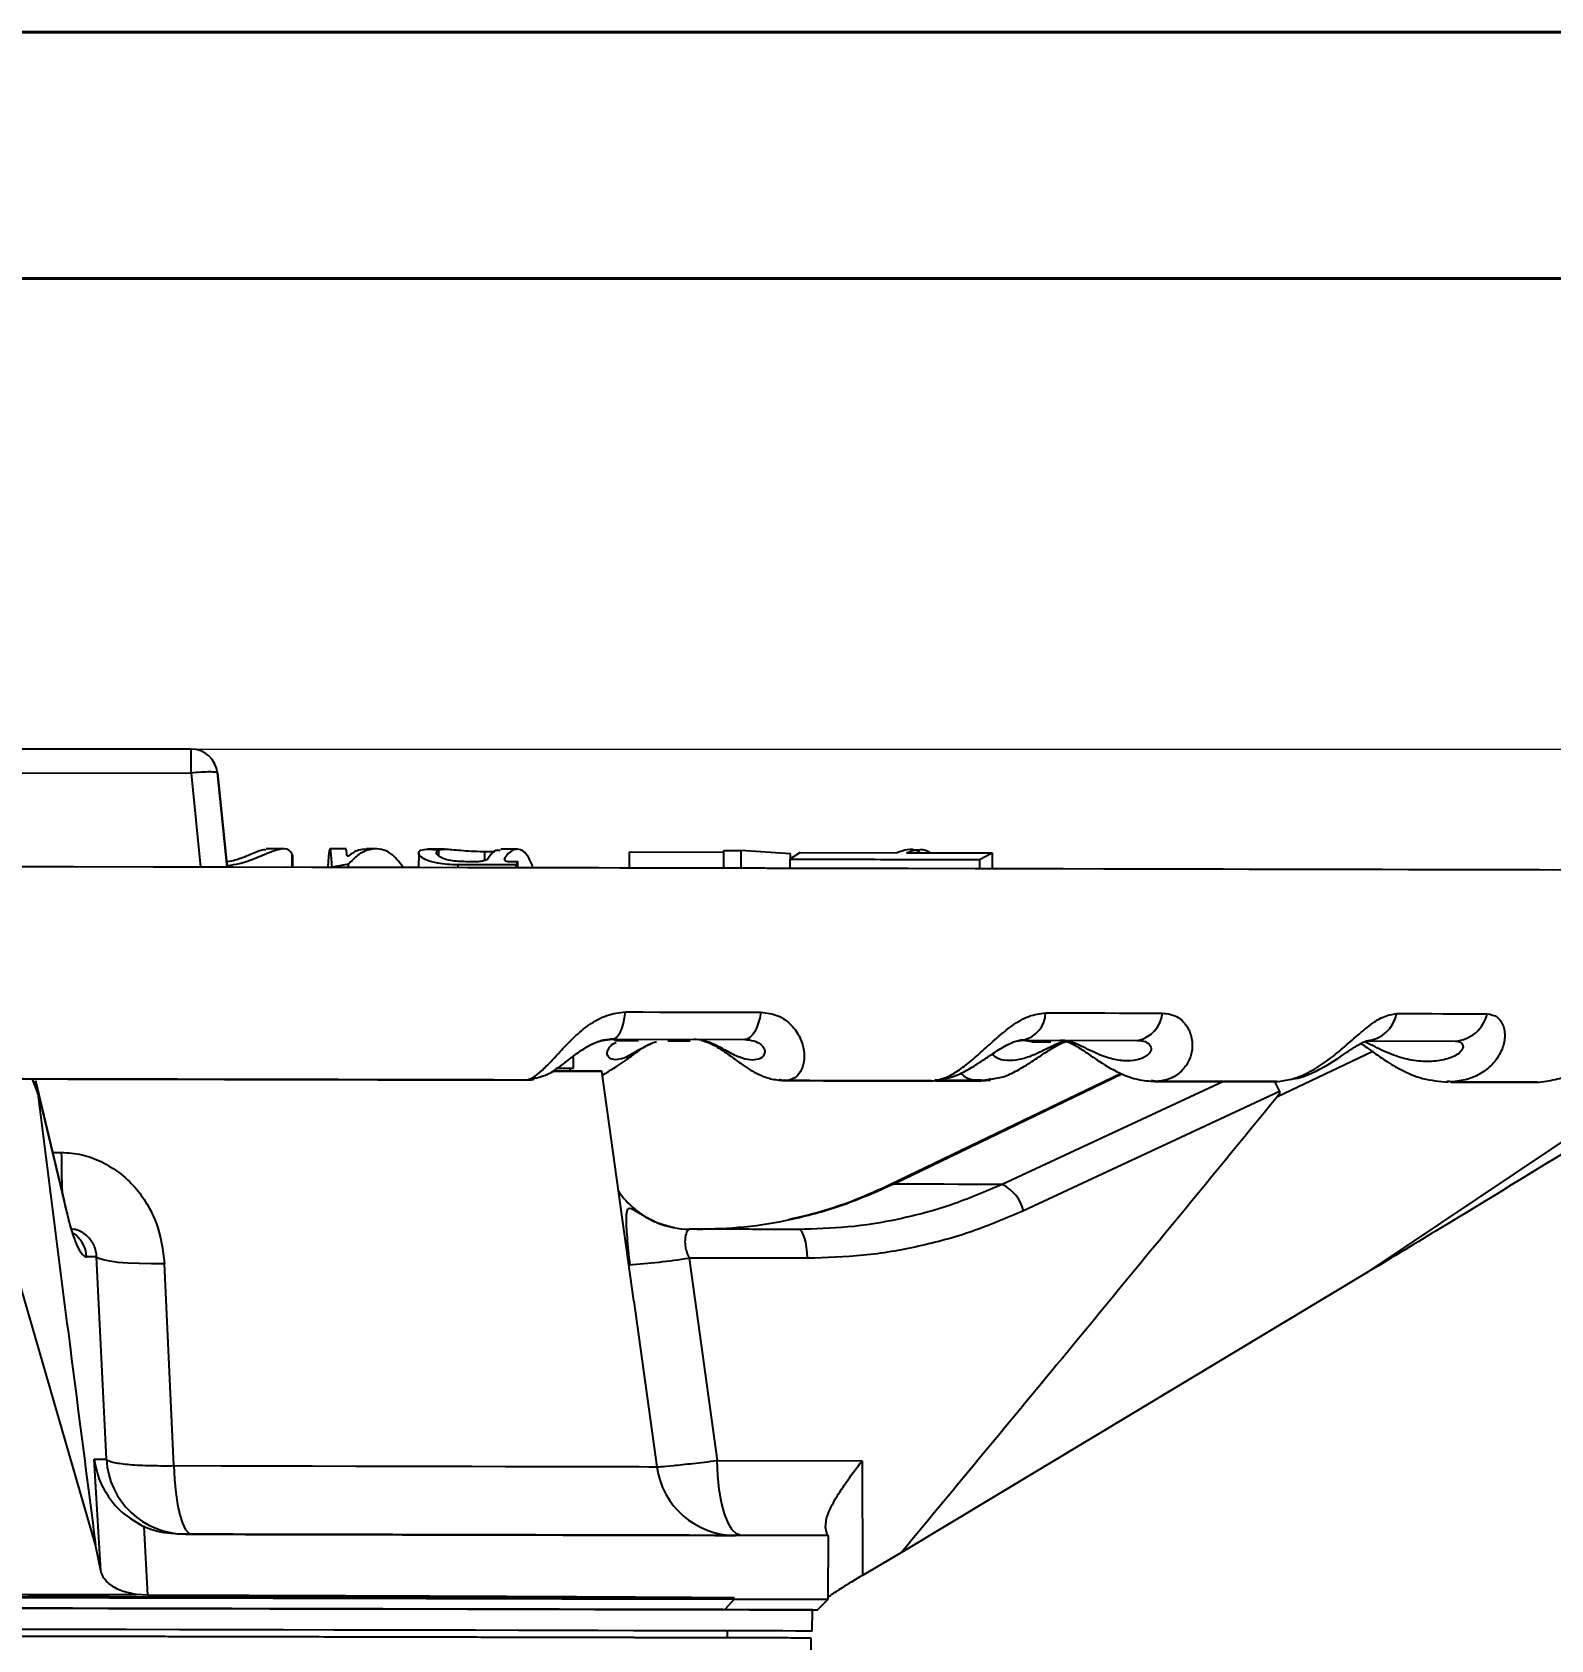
# Model space of a CAD drawing. Header units: millimetres. Extents: x 2223 to 4172, y 741 to 2119.
# Drawn here: x 2876.3 to 3019.4, y 1967.5 to 2119 of the extents above; entities that cross this region are included whole.
import ezdxf

# ---------------------------------------------------------------- set-up
doc = ezdxf.new("R2010")
doc.units = ezdxf.units.MM
for name, color, linetype, lineweight in [('AM_5', 3, 'Continuous', 25), ('AM_BOR', 7, 'Continuous', 50), ('粗实线', 7, 'Continuous', 40)]:
    doc.layers.add(name, color=color, linetype=linetype, lineweight=lineweight)
doc.styles.add('SLDTEXTSTYLE1', font='txt.shx', dxfattribs={"width": 0.7, "bigfont": 'gbcbig.shx'})
doc.dimstyles.new('SLDDIMSTYLE12$0', dxfattribs={"dimtxt": 12, "dimasz": 10, "dimexe": 0, "dimexo": 0.0625, "dimgap": 0.875, "dimtad": 1, "dimdec": 1, "dimlfac": 1.8, "dimrnd": 1e-09, "dimzin": 12, "dimdsep": 46, "dimtxsty": 'SLDTEXTSTYLE1', "dimcen": 0.09, "dimdle": 8.16, "dimclrd": 3, "dimclre": 3, "dimadec": 0, "dimazin": 3, "dimtfac": 1, "dimtdec": 1, "dimtofl": 0, "dimtmove": 0, "dimatfit": 3, "dimfxl": 0, "dimfrac": 2, "dimtolj": 1, "dimlwd": 5, "dimlwe": 5, "dimarcsym": 0})

# ---------------------------------------------------------------- blocks, each defined once
blk = doc.blocks.new('*D44')
at = {"layer": 'AM_5', "color": 3, "lineweight": 5, "transparency": 16777216}
blk.add_line((2891.34, 2051.44), (3075.23, 2051.44), dxfattribs=at)
at = {"layer": 'AM_5', "color": 3, "linetype": 'Continuous', "lineweight": 5, "transparency": 16777216}
for p, q in [((3075.23, 2041.44), (3075.23, 1762.7)), ((2938.41, 1752.7), (3075.23, 1752.7))]:
    blk.add_line(p, q, dxfattribs=at)
at = {"layer": 'AM_5', "color": 3, "transparency": 16777216}
for points in [[(3073.57, 2041.44), (3076.9, 2041.44), (3075.23, 2051.44)], [(3073.57, 1762.7), (3076.9, 1762.7), (3075.23, 1752.7)]]:
    blk.add_solid(points, dxfattribs=at)
at = {"layer": 'Defpoints', "color": 0, "transparency": 16777216}
for p in [(2891.28, 2051.44), (2938.35, 1752.7), (3075.23, 1752.7)]:
    blk.add_point(p, dxfattribs=at)
at = {"layer": 'AM_5', "color": 0, "transparency": 16777216, "insert": (3068.36, 1902.07), "char_height": 12, "attachment_point": 5, "rotation": 90, "style": 'SLDTEXTSTYLE1'}
blk.add_mtext('\\A1;350', dxfattribs=at)
blk = doc.blocks.new('rA3')
at = {"layer": '粗实线'}
for p, q in [((753.384, 421.26), (333.384, 421.26)), ((748.384, 416.26), (358.384, 416.26))]:
    blk.add_line(p, q, dxfattribs=at)

msp = doc.modelspace()

# ---------------------------------------------------------------- linework, layer by layer
at = {"color": 7, "linetype": 'Continuous', "lineweight": 25}
for p, q in [((2891.279, 2051.444), (2858.304, 2051.514)), ((2858.304, 2051.514), (2891.279, 2051.444)), ((2891.274, 2049.183), (2891.279, 2051.444)), ((2891.279, 2051.444), (2891.279, 2051.444)), ((2858.299, 2049.253), (2891.274, 2049.183)), ((2891.274, 2049.183), (2892.177, 2040.322)), ((2894.665, 2040.316), (2893.761, 2049.197)), ((2893.761, 2049.197), (2894.665, 2040.316)), ((2893.761, 2049.197), (2893.761, 2049.197)), ((2900.071, 2042.051), (2898.352, 2042.055)), ((2900.783, 2041.621), (2900.78, 2040.305)), ((2900.866, 2040.305), (2900.867, 2040.844)), ((2905.877, 2042.039), (2904.377, 2042.042)), ((2906.075, 2041.364), (2905.978, 2041.364)), ((2908.609, 2042.033), (2907.792, 2042.035)), ((2912.724, 2041.621), (2912.721, 2040.278)), ((2915.163, 2042.019), (2913.572, 2042.022)), ((2914.594, 2041.928), (2914.593, 2041.378)), ((2918.228, 2040.832), (2917.174, 2040.836)), ((2918.922, 2041.805), (2918.92, 2040.937)), ((2918.922, 2041.805), (2919.91, 2041.803)), ((2921.971, 2042.004), (2920.447, 2042.008)), ((2920.827, 2040.995), (2920.828, 2041.192)), ((2921.478, 2040.851), (2922.053, 2040.857)), ((2922.053, 2040.857), (2921.893, 2040.549)), ((2922.052, 2040.258), (2922.053, 2040.857)), ((2932.561, 2041.751), (2932.558, 2040.237)), ((2932.561, 2041.751), (2941.471, 2041.737)), ((2941.468, 2040.217), (2941.472, 2041.9)), ((2941.472, 2041.9), (2943.082, 2041.896)), ((2943.082, 2041.896), (2943.079, 2040.213)), ((2947.761, 2041.57), (2943.082, 2041.896)), ((2947.699, 2041.08), (2947.697, 2040.203)), ((2948.661, 2041.704), (2947.699, 2041.08)), ((2947.76, 2041.12), (2947.761, 2041.57)), ((2948.661, 2041.704), (2957.79, 2041.681)), ((2958.673, 2041.679), (2966.746, 2041.658)), ((2959.92, 2041.923), (2959.022, 2041.925)), ((2965.572, 2041.028), (2965.57, 2040.165)), ((2965.572, 2041.028), (2966.746, 2041.658)), ((2966.746, 2041.658), (2966.743, 2040.162)), ((2904.323, 2040.297), (2900.403, 2040.306)), ((2906.119, 2040.597), (2904.557, 2040.32)), ((2904.557, 2040.295), (2904.557, 2040.32)), ((2906.119, 2040.292), (2906.119, 2040.597)), ((2912.756, 2040.279), (2909.229, 2040.287)), ((2916.44, 2040.27), (2916.441, 2040.525)), ((2921.893, 2040.549), (2916.441, 2040.525)), ((2921.892, 2040.258), (2921.893, 2040.549)), ((2930.98, 2024.103), (2930.77, 2024.104)), ((2931.112, 2024.103), (2930.774, 2024.104)), ((2930.98, 2024.103), (2943.441, 2024.077)), ((2931.278, 2023.956), (2931.073, 2024.133)), ((2933.424, 2023.951), (2931.278, 2023.956)), ((2936.189, 2023.946), (2938.302, 2023.941)), ((2969.024, 2023.928), (2969.686, 2024.02)), ((2970.483, 2023.873), (2969.515, 2024.022)), ((2969.686, 2024.02), (2980.452, 2023.998)), ((3002.037, 2023.951), (3010.374, 2023.934)), ((2927.318, 2021.367), (2927.321, 2022.515)), ((2970.483, 2023.873), (2972.288, 2023.869)), ((2993.639, 2018.715), (3002.56, 2022.952)), ((2932.987, 1999.442), (2929.992, 2021.09)), ((2876.309, 2020.357), (2876.831, 2018.964)), ((2876.788, 2019.434), (2876.614, 2020.192)), ((2879.349, 2008.832), (2876.655, 2020.188)), ((2876.788, 2019.434), (2879.466, 2008.142)), ((2922.882, 2020.265), (2923.61, 2020.339)), ((2946.7, 2020.29), (2947.445, 2020.214)), ((2947.345, 2020.206), (2947.213, 2020.238)), ((2947.232, 2020.204), (2950.875, 2020.196)), ((2978.916, 2020.872), (2957.12, 2010.372)), ((2957.419, 2010.443), (2978.98, 2020.837)), ((2961.037, 2020.178), (2961.187, 2020.191)), ((2961.165, 2020.186), (2961.306, 2020.202)), ((2965.875, 2020.223), (2961.632, 2020.232)), ((2962.203, 2020.221), (2966.143, 2020.212)), ((2965.564, 2020.166), (2966.285, 2020.297)), ((2965.718, 2020.244), (2965.569, 2020.256)), ((2966.143, 2020.212), (2965.718, 2020.244)), ((2966.143, 2020.212), (2966.595, 2020.249)), ((2966.645, 2020.363), (2966.202, 2020.222)), ((2988.546, 2020.131), (2967.707, 2010.421)), ((2981.767, 2020.215), (2982.406, 2020.143)), ((2982.259, 2020.134), (2981.767, 2020.215)), ((2993.341, 2020.121), (2993.823, 2019.185)), ((3010.004, 2020.078), (3009.555, 2020.129)), ((3009.695, 2020.155), (3010.182, 2020.088)), ((3010.004, 2020.078), (3009.695, 2020.155)), ((2993.823, 2019.185), (2969.719, 2007.95)), ((3002.191, 2002.179), (3025.042, 2017.513)), ((2878.255, 2013.443), (2879.055, 2013.441)), ((2938.94, 2006.203), (2938.183, 2006.205)), ((2948.485, 2006.182), (2938.231, 2006.204)), ((2882.278, 1976.466), (2873.852, 2005.54)), ((2882.383, 2003.607), (2881.443, 2003.609)), ((2883.299, 1984.526), (2882.383, 2003.607)), ((2889.66, 1983.923), (2888.791, 2002.944)), ((2938.2, 2003.488), (2940.841, 1984.403)), ((2949.352, 2003.465), (2938.2, 2003.488)), ((3002.191, 2002.179), (2958.212, 1975.754)), ((2932.987, 1999.439), (2935.148, 1983.826)), ((2882.148, 1984.529), (2883.299, 1984.526)), ((2882.772, 1974.014), (2882.148, 1984.529)), ((2940.841, 1984.403), (2954.495, 1984.374)), ((2954.495, 1984.374), (2954.53, 1973.586)), ((2886.818, 1978.183), (2887.178, 1971.705)), ((2890.746, 1977.464), (2890.057, 1977.465)), ((2951.258, 1977.335), (2943.092, 1977.352)), ((2951.057, 1978.108), (2951.057, 1978.005)), ((2951.314, 1971.335), (2951.327, 1977.335)), ((2882.772, 1974.014), (2882.278, 1976.466)), ((2958.212, 1975.754), (2954.53, 1973.586)), ((2887.178, 1971.705), (2886.141, 1971.774)), ((2942.442, 1971.354), (2941.559, 1970.355)), ((2942.442, 1971.354), (2942.442, 1971.457)), ((2950.312, 1970.337), (2951.314, 1971.335)), ((2951.428, 1971.635), (2951.315, 1971.553)), ((2949.808, 1968.338), (2949.812, 1970.338)), ((2941.806, 1967.696), (2941.808, 1968.355)), ((2950.238, 1919.161), (2949.706, 1967.68))]:
    msp.add_line(p, q, dxfattribs=at)
at = {"color": 7, "linetype": 'Continuous', "lineweight": 25, "flags": 128}
for points in [[(3019.5, 2040.05), (3015.947, 2040.057), (3012.087, 2040.066), (3007.928, 2040.075), (3003.481, 2040.084), (2998.754, 2040.094), (2993.759, 2040.105), (2988.506, 2040.116), (2983.006, 2040.128), (2977.273, 2040.14), (2971.317, 2040.153), (2965.153, 2040.166), (2958.795, 2040.179), (2952.255, 2040.193), (2945.548, 2040.208), (2938.69, 2040.222), (2931.695, 2040.237), (2924.579, 2040.252), (2917.356, 2040.268), (2910.044, 2040.283), (2902.658, 2040.299), (2895.215, 2040.315), (2887.73, 2040.331), (2880.22, 2040.347), (2872.703, 2040.363)], [(2941.606, 2040.218), (2939.25, 2040.223), (2936.877, 2040.228), (2934.488, 2040.233), (2932.085, 2040.238), (2929.668, 2040.243), (2927.236, 2040.248), (2924.792, 2040.254), (2922.335, 2040.259)], [(2943.079, 2040.213), (2942.878, 2040.214), (2942.677, 2040.214), (2942.476, 2040.215), (2942.274, 2040.215), (2942.073, 2040.215), (2941.871, 2040.216), (2941.67, 2040.216), (2941.468, 2040.217)], [(2947.759, 2040.204), (2947.438, 2040.205), (2945.337, 2040.21), (2943.222, 2040.214)], [(3036.807, 2040.013), (3036.618, 2040.014), (3036.053, 2040.015), (3035.113, 2040.017), (3033.8, 2040.02), (3032.117, 2040.024), (3030.068, 2040.028), (3027.658, 2040.033), (3024.892, 2040.039), (3021.778, 2040.046), (3018.322, 2040.053), (3014.532, 2040.061), (3010.418, 2040.07), (3005.989, 2040.08), (3001.256, 2040.09), (2996.229, 2040.101), (2990.921, 2040.112), (2985.343, 2040.124), (2979.509, 2040.136), (2973.434, 2040.149), (2967.13, 2040.163), (2966.743, 2040.164)], [(2930.98, 2024.103), (2931.178, 2024.148), (2931.372, 2024.283), (2931.556, 2024.505), (2931.728, 2024.808), (2931.883, 2025.186), (2932.018, 2025.631), (2932.129, 2026.131), (2932.215, 2026.677)], [(2932.215, 2026.677), (2933.829, 2026.673), (2935.438, 2026.67), (2937.04, 2026.666), (2938.636, 2026.663), (2940.226, 2026.66), (2941.81, 2026.656), (2943.386, 2026.653), (2944.956, 2026.65)], [(2944.956, 2026.65), (2944.852, 2026.104), (2944.715, 2025.604), (2944.55, 2025.159), (2944.36, 2024.781), (2944.149, 2024.478), (2943.922, 2024.256), (2943.684, 2024.121), (2943.441, 2024.077)], [(2971.793, 2026.592), (2973.204, 2026.589), (2974.606, 2026.586), (2975.997, 2026.583), (2977.379, 2026.58), (2978.75, 2026.577), (2980.111, 2026.575), (2981.461, 2026.572), (2982.801, 2026.569)], [(3004.872, 2026.522), (3005.984, 2026.519), (3007.084, 2026.517), (3008.17, 2026.515), (3009.242, 2026.512), (3010.301, 2026.51), (3011.347, 2026.508), (3012.378, 2026.506), (3013.396, 2026.504)], [(2925.346, 2021.1), (2926.525, 2021.098), (2927.903, 2021.095), (2928.94, 2021.092), (2929.626, 2021.091), (2929.958, 2021.09), (2929.935, 2021.09), (2929.555, 2021.091), (2928.821, 2021.092), (2927.739, 2021.095), (2926.315, 2021.098), (2925.391, 2021.1)], [(2950.875, 2020.196), (2952.152, 2020.193), (2953.423, 2020.191), (2954.687, 2020.188), (2955.946, 2020.185), (2957.197, 2020.183), (2958.442, 2020.18), (2959.681, 2020.177), (2960.912, 2020.175)], [(2961.409, 2020.175), (2962.325, 2020.173), (2963.974, 2020.17), (2965.61, 2020.166)], [(2982.053, 2020.13), (2982.709, 2020.128), (2983.362, 2020.127), (2984.011, 2020.125), (2984.658, 2020.124), (2985.301, 2020.123), (2985.941, 2020.121), (2986.578, 2020.12), (2987.212, 2020.119)], [(2987.212, 2020.119), (2987.992, 2020.117), (2988.767, 2020.115), (2989.537, 2020.114), (2990.302, 2020.112), (2991.061, 2020.11), (2991.816, 2020.109), (2992.565, 2020.107), (2993.308, 2020.106)], [(3009.976, 2020.07), (3010.754, 2020.068), (3011.813, 2020.066), (3012.851, 2020.064), (3013.869, 2020.062), (3014.867, 2020.06), (3015.844, 2020.058), (3016.801, 2020.056), (3017.736, 2020.054)], [(2957.12, 2010.372), (2957.204, 2010.417), (2957.419, 2010.443)], [(2967.707, 2010.421), (2966.857, 2010.423), (2965.879, 2010.425), (2964.775, 2010.427), (2963.546, 2010.43), (2962.194, 2010.433), (2960.721, 2010.436), (2959.128, 2010.439), (2957.419, 2010.443)], [(2879.466, 2008.142), (2879.401, 2008.647), (2879.348, 2008.833)], [(2949.352, 2003.465), (2949.328, 2004.003), (2949.273, 2004.516), (2949.191, 2004.986), (2949.083, 2005.395), (2948.953, 2005.73), (2948.807, 2005.978), (2948.649, 2006.131), (2948.485, 2006.182)], [(2888.791, 2002.944), (2887.549, 2002.936), (2886.383, 2002.957), (2885.321, 2003.006), (2884.391, 2003.082), (2883.615, 2003.182), (2883.012, 2003.306), (2882.598, 2003.449), (2882.383, 2003.607)], [(2889.66, 1983.923), (2889.726, 1982.617), (2889.844, 1981.387), (2890.01, 1980.271), (2890.218, 1979.305), (2890.462, 1978.519), (2890.734, 1977.939), (2891.026, 1977.583), (2891.328, 1977.463)], [(2889.66, 1983.923), (2894.132, 1983.913), (2898.493, 1983.904), (2902.717, 1983.895), (2906.776, 1983.886), (2910.646, 1983.878), (2914.303, 1983.87), (2917.724, 1983.863), (2920.887, 1983.856), (2923.774, 1983.85), (2926.366, 1983.844), (2928.646, 1983.839), (2930.601, 1983.835), (2932.219, 1983.832), (2933.489, 1983.829), (2934.404, 1983.827), (2934.958, 1983.826), (2935.148, 1983.826)], [(2943.092, 1977.352), (2942.667, 1977.487), (2942.256, 1977.882), (2941.877, 1978.526), (2941.541, 1979.394), (2941.26, 1980.456), (2941.046, 1981.675), (2940.904, 1983.006), (2940.841, 1984.403)], [(2951.258, 1977.335), (2951.297, 1977.335), (2950.952, 1977.336), (2950.227, 1977.337), (2949.124, 1977.339), (2947.649, 1977.343), (2945.81, 1977.346), (2943.617, 1977.351), (2941.079, 1977.356), (2938.211, 1977.363), (2935.026, 1977.369), (2931.542, 1977.377), (2927.776, 1977.385), (2923.747, 1977.393), (2919.476, 1977.403), (2914.985, 1977.412), (2910.296, 1977.422), (2905.433, 1977.433), (2900.422, 1977.443), (2895.288, 1977.454), (2890.057, 1977.465)], [(2872.573, 1971.803), (2874.271, 1971.799), (2875.971, 1971.796), (2877.67, 1971.792), (2879.369, 1971.788), (2881.066, 1971.785), (2882.761, 1971.781), (2884.453, 1971.778), (2886.141, 1971.774)], [(2873.108, 1971.502), (2878.357, 1971.49), (2883.596, 1971.479), (2888.8, 1971.468), (2893.944, 1971.457), (2899.001, 1971.446), (2903.948, 1971.436), (2908.76, 1971.425), (2913.415, 1971.415), (2917.888, 1971.406), (2922.159, 1971.397), (2926.206, 1971.388), (2930.01, 1971.38), (2933.553, 1971.372), (2936.816, 1971.366), (2939.784, 1971.359), (2942.442, 1971.354)], [(2873.109, 1971.605), (2878.357, 1971.594), (2883.597, 1971.583), (2888.801, 1971.571), (2893.944, 1971.56), (2899.001, 1971.55), (2903.948, 1971.539), (2908.761, 1971.529), (2913.415, 1971.519), (2917.888, 1971.509), (2922.159, 1971.5), (2926.207, 1971.492), (2930.011, 1971.483), (2933.553, 1971.476), (2936.816, 1971.469), (2939.784, 1971.463), (2942.442, 1971.457)], [(2942.442, 1971.354), (2944.804, 1971.349), (2946.815, 1971.344), (2948.465, 1971.341), (2949.745, 1971.338), (2950.649, 1971.336), (2951.172, 1971.335), (2951.314, 1971.335)], [(2873.149, 1970.501), (2878.328, 1970.49), (2883.498, 1970.479), (2888.632, 1970.468), (2893.707, 1970.458), (2898.697, 1970.447), (2903.578, 1970.436), (2908.326, 1970.426), (2912.918, 1970.417), (2917.332, 1970.407), (2921.546, 1970.398), (2925.54, 1970.39), (2929.293, 1970.382), (2932.788, 1970.374), (2936.008, 1970.367), (2938.936, 1970.361), (2941.559, 1970.355)], [(2949.812, 1970.338), (2949.637, 1970.338), (2949.112, 1970.339), (2948.241, 1970.341), (2947.027, 1970.344), (2945.475, 1970.347), (2943.595, 1970.351), (2941.393, 1970.356), (2938.882, 1970.361), (2936.072, 1970.367), (2932.977, 1970.374), (2929.613, 1970.381), (2925.994, 1970.389), (2922.139, 1970.397), (2918.065, 1970.406), (2913.792, 1970.415), (2909.341, 1970.424), (2904.732, 1970.434), (2899.988, 1970.444), (2895.131, 1970.455), (2890.184, 1970.465), (2885.172, 1970.476), (2880.117, 1970.487), (2875.044, 1970.497)], [(2941.559, 1970.355), (2943.89, 1970.35), (2945.874, 1970.346), (2947.501, 1970.343), (2948.764, 1970.34), (2949.656, 1970.338), (2950.171, 1970.337), (2950.312, 1970.337)], [(2949.808, 1968.338), (2949.633, 1968.338), (2949.108, 1968.339), (2948.237, 1968.341), (2947.022, 1968.344), (2945.471, 1968.347), (2943.59, 1968.351), (2941.389, 1968.356), (2938.877, 1968.361), (2936.067, 1968.367), (2932.973, 1968.374), (2929.608, 1968.381), (2925.99, 1968.389), (2922.134, 1968.397), (2918.061, 1968.406), (2913.788, 1968.415), (2909.337, 1968.424), (2904.728, 1968.434), (2899.984, 1968.444), (2895.127, 1968.455), (2890.18, 1968.465), (2885.167, 1968.476), (2880.112, 1968.487), (2875.039, 1968.497)]]:
    msp.add_lwpolyline(points, dxfattribs=at)
at = {"color": 7, "linetype": 'Continuous', "lineweight": 25}
for centre, radius, start, end in [((2891.274, 2048.944), 2.5, 5.81493, 89.87751), ((2891.274, 2048.944), 2.5, 5.81493, 89.87751), ((2969.031, 2026.705), 2.763, 283.71071, 357.65791), ((2979.933, 2026.83), 2.88, 280.39224, 354.78917), ((3001.737, 2027.13), 3.193, 275.38119, 349.01323), ((3010.146, 2027.263), 3.338, 273.90363, 346.83852), ((3010.527, 2013.887), 131.473, 180.19425, 181.82618), ((2965.986, 2006.966), 3.86, 14.77003, 63.52904), ((2938.316, 2014.352), 8.163, 214.11019, 245.44357), ((2878.555, 2003.443), 2.892, 3.30335, 56.85343), ((2938.251, 2014.225), 8.02, 247.49374, 269.8614), ((2928.076, 2068.119), 65.419, 273.89088, 278.90272), ((2890.773, 1984.95), 7.486, 183.24837, 269.79193), ((2942.577, 1984.853), 7.5, 187.87748, 269.87749)]:
    msp.add_arc(centre, radius, start, end, dxfattribs=at)
for points in [[(2893.761, 2049.197), (2893.721, 2049.224), (2893.641, 2049.278), (2893.065, 2049.298), (2892.246, 2049.27), (2891.598, 2049.212), (2891.274, 2049.183)], [(2944.793, 2006.19), (2943.948, 2006.192), (2942.258, 2006.196), (2940.046, 2006.201), (2938.94, 2006.203)], [(2948.485, 2006.182), (2948.01, 2006.184), (2947.059, 2006.186), (2945.549, 2006.189), (2944.793, 2006.19)], [(2949.706, 1967.68), (2949.585, 1967.68), (2949.343, 1967.68), (2947.393, 1967.684), (2944.317, 1967.691), (2940.053, 1967.7), (2934.705, 1967.711), (2928.356, 1967.725), (2921.117, 1967.74), (2913.111, 1967.757), (2904.476, 1967.776), (2895.358, 1967.795), (2885.915, 1967.816), (2876.307, 1967.836), (2866.699, 1967.857), (2857.255, 1967.877), (2848.137, 1967.896), (2839.502, 1967.915), (2831.496, 1967.932), (2824.257, 1967.947), (2817.908, 1967.961), (2812.56, 1967.973), (2808.296, 1967.982), (2805.22, 1967.988), (2803.27, 1967.993), (2803.028, 1967.993), (2802.907, 1967.993)], [(2941.806, 1967.696), (2941.698, 1967.697), (2941.482, 1967.697), (2939.742, 1967.701), (2936.997, 1967.707), (2933.192, 1967.715), (2928.42, 1967.725), (2922.754, 1967.737), (2916.294, 1967.751), (2909.15, 1967.766), (2901.444, 1967.782), (2893.308, 1967.8), (2884.88, 1967.818), (2879.165, 1967.83), (2876.307, 1967.836)]]:
    msp.add_open_spline(points, degree=3, dxfattribs=at)
for points, knots in [([(2960.002, 2041.675), (2959.895, 2041.74), (2959.185, 2042.17), (2958.431, 2041.906), (2957.79, 2041.681)], [0, 0, 0, 0, 0.150179, 1, 1, 1, 1]), ([(2958.673, 2041.679), (2959.362, 2041.917), (2960.144, 2042.187), (2960.874, 2041.727), (2960.959, 2041.673)], [0, 0, 0, 0, 0.8829321, 1, 1, 1, 1]), ([(2894.611, 2040.846), (2894.704, 2040.853), (2895.062, 2040.879), (2895.822, 2041.113), (2896.891, 2041.529), (2897.882, 2041.99), (2898.2, 2041.975), (2898.334, 2041.968)], [0, 0, 0, 0, 0.0437633, 0.1679338, 0.4021795, 0.7473798, 1, 1, 1, 1]), ([(2900.783, 2041.621), (2900.604, 2041.828), (2900.252, 2042.233), (2898.845, 2041.784), (2897.34, 2041.117), (2895.919, 2040.611), (2895.048, 2040.495), (2894.653, 2040.443)], [0, 0, 0, 0, 0.2863119, 0.5595307, 0.7673383, 0.8943372, 1, 1, 1, 1]), ([(2900.851, 2040.844), (2900.855, 2040.869), (2900.913, 2041.228), (2900.846, 2041.432), (2900.783, 2041.621)], [0, 0, 0, 0, 0.0704321, 1, 1, 1, 1]), ([(2904.557, 2040.32), (2904.539, 2040.636), (2904.502, 2041.276), (2904.421, 2042.028), (2904.333, 2042.147), (2904.248, 2041.553), (2904.197, 2040.979), (2904.17, 2040.45), (2904.162, 2040.296)], [0, 0, 0, 0, 0.1535151, 0.3115105, 0.6218308, 0.7759719, 0.9346502, 1, 1, 1, 1]), ([(2905.978, 2041.364), (2905.957, 2041.56), (2905.917, 2041.943), (2905.874, 2042), (2905.854, 2042.027)], [0, 0, 0, 0, 0.510119, 1, 1, 1, 1]), ([(2907.76, 2041.991), (2907.526, 2041.984), (2906.953, 2041.967), (2906.402, 2041.589), (2906.075, 2041.364)], [0, 0, 0, 0, 0.4066547, 1, 1, 1, 1]), ([(2911.273, 2040.281), (2910.954, 2040.711), (2910.126, 2041.826), (2908.835, 2042.142), (2907.654, 2041.881), (2906.831, 2041.38), (2906.338, 2040.837), (2906.119, 2040.597)], [0, 0, 0, 0, 0.20538407, 0.53154575, 0.6962645, 0.86571858, 1, 1, 1, 1]), ([(2916.441, 2040.525), (2915.773, 2040.553), (2914.672, 2040.6), (2913.491, 2040.943), (2912.868, 2041.298), (2912.64, 2041.674), (2912.817, 2041.827), (2912.917, 2041.913)], [0, 0, 0, 0, 0.2904242, 0.4791568, 0.6380876, 0.7972637, 1, 1, 1, 1]), ([(2912.917, 2041.913), (2913.118, 2041.972), (2913.425, 2042.062), (2914.169, 2041.988), (2914.426, 2041.962)], [0, 0, 0, 0, 0.6542152, 1, 1, 1, 1]), ([(2917.174, 2040.836), (2916.679, 2040.853), (2915.877, 2040.881), (2914.988, 2041.115), (2914.504, 2041.402), (2914.325, 2041.725), (2914.5, 2041.857), (2914.594, 2041.928)], [0, 0, 0, 0, 0.25993357, 0.42159435, 0.58406301, 0.77645614, 1, 1, 1, 1]), ([(2914.594, 2041.928), (2914.761, 2041.973), (2915.033, 2042.046), (2915.815, 2041.985), (2916.694, 2041.907), (2917.715, 2041.829), (2918.469, 2041.808), (2918.879, 2041.806), (2918.922, 2041.805)], [0, 0, 0, 0, 0.2685044, 0.4379066, 0.6082478, 0.7778738, 0.976771, 1, 1, 1, 1]), ([(2919.298, 2041.186), (2919.251, 2041.131), (2919.18, 2041.045), (2918.949, 2040.939), (2918.716, 2040.876), (2918.468, 2040.837), (2918.302, 2040.834), (2918.228, 2040.832)], [0, 0, 0, 0, 0.30576076, 0.47235167, 0.63798104, 0.83773254, 1, 1, 1, 1]), ([(2920.411, 2041.849), (2920.27, 2041.888), (2919.889, 2041.992), (2919.526, 2041.498), (2919.298, 2041.186)], [0, 0, 0, 0, 0.3704922, 1, 1, 1, 1]), ([(2920.828, 2041.192), (2920.803, 2041.142), (2920.764, 2041.065), (2920.812, 2040.962), (2920.93, 2040.896), (2921.158, 2040.853), (2921.355, 2040.852), (2921.478, 2040.851)], [0, 0, 0, 0, 0.2742213, 0.4218346, 0.5710505, 0.7336104, 1, 1, 1, 1]), ([(2923.51, 2040.255), (2923.364, 2040.615), (2922.93, 2041.688), (2922.046, 2042.178), (2921.282, 2041.825), (2920.893, 2041.283), (2920.828, 2041.192)], [0, 0, 0, 0, 0.1864973, 0.5560674, 0.9256862, 1, 1, 1, 1]), ([(2947.699, 2041.08), (2950.763, 2041.072), (2956.905, 2041.054), (2962.679, 2041.037), (2965.572, 2041.028)], [0, 0, 0, 0, 0.498853, 1, 1, 1, 1]), ([(2922.882, 2020.265), (2923.093, 2020.328), (2923.505, 2020.45), (2924.277, 2021.07), (2925.141, 2021.952), (2926.16, 2023.075), (2927.338, 2024.303), (2928.753, 2025.497), (2930.414, 2026.469), (2931.615, 2026.608), (2932.215, 2026.677)], [0, 0, 0, 0, 0.1279379, 0.24972, 0.3803197, 0.4997335, 0.6244222, 0.7495462, 0.8749776, 1, 1, 1, 1]), ([(2944.956, 2026.65), (2945.514, 2026.579), (2946.632, 2026.437), (2947.9, 2025.466), (2948.711, 2024.272), (2949.068, 2023.041), (2949.059, 2021.915), (2948.742, 2021.029), (2948.194, 2020.404), (2947.698, 2020.278), (2947.445, 2020.214)], [0, 0, 0, 0, 0.1246251, 0.249715, 0.3749212, 0.4997425, 0.6192768, 0.750014, 0.8718903, 1, 1, 1, 1]), ([(2961.165, 2020.186), (2961.524, 2020.251), (2962.223, 2020.378), (2963.388, 2021.003), (2964.394, 2021.748), (2965.229, 2022.46), (2965.858, 2023.022), (2966.506, 2023.613), (2967.419, 2024.433), (2968.622, 2025.419), (2970.199, 2026.386), (2971.262, 2026.524), (2971.793, 2026.592)], [0, 0, 0, 0, 0.1279414, 0.2496336, 0.3801677, 0.4412102, 0.4997094, 0.5635741, 0.62457, 0.749642, 0.8750219, 1, 1, 1, 1]), ([(2982.801, 2026.569), (2983.267, 2026.502), (2983.964, 2026.402), (2984.666, 2025.866), (2985.083, 2025.378), (2985.385, 2024.809), (2985.563, 2024.21), (2985.627, 2023.59), (2985.566, 2022.802), (2985.309, 2022.061), (2984.891, 2021.42), (2984.368, 2020.868), (2983.565, 2020.341), (2982.799, 2020.21), (2982.406, 2020.143)], [0, 0, 0, 0, 0.1244795, 0.1858912, 0.249872, 0.3110952, 0.3752088, 0.436224, 0.5001105, 0.6195221, 0.6833857, 0.7502835, 0.8719702, 1, 1, 1, 1]), ([(2993.708, 2020.12), (2994.188, 2020.189), (2995.125, 2020.323), (2996.598, 2020.954), (2997.805, 2021.7), (2998.758, 2022.412), (2999.45, 2022.973), (3000.137, 2023.562), (3001.065, 2024.377), (3002.209, 2025.358), (3003.593, 2026.317), (3004.446, 2026.453), (3004.872, 2026.522)], [0, 0, 0, 0, 0.1280123, 0.2496484, 0.3801598, 0.4412035, 0.4997139, 0.5635725, 0.6245757, 0.7496418, 0.8750168, 1, 1, 1, 1]), ([(3013.396, 2026.504), (3013.739, 2026.437), (3014.252, 2026.339), (3014.701, 2025.809), (3014.932, 2025.326), (3015.049, 2024.761), (3015.048, 2024.167), (3014.932, 2023.551), (3014.643, 2022.766), (3014.157, 2022.026), (3013.509, 2021.386), (3012.757, 2020.832), (3011.668, 2020.299), (3010.686, 2020.16), (3010.182, 2020.088)], [0, 0, 0, 0, 0.1244747, 0.1859038, 0.2498832, 0.3111024, 0.3751949, 0.4362198, 0.5001014, 0.6195285, 0.6833831, 0.7502623, 0.8718892, 1, 1, 1, 1]), ([(3018.294, 2020.073), (3018.861, 2020.146), (3019.966, 2020.289), (3021.638, 2020.927), (3022.96, 2021.675), (3023.96, 2022.386), (3024.666, 2022.946), (3025.342, 2023.532), (3026.218, 2024.343), (3027.223, 2025.316), (3028.319, 2026.266), (3028.905, 2026.402), (3029.198, 2026.47)], [0, 0, 0, 0, 0.12809559, 0.24966876, 0.38015048, 0.4411948, 0.49971785, 0.5635707, 0.62458364, 0.74964208, 0.87501071, 1, 1, 1, 1]), ([(2923.054, 2020.334), (2923.597, 2020.419), (2924.894, 2020.623), (2926.367, 2021.799), (2927.854, 2022.941), (2929.005, 2023.662), (2930.161, 2024.109), (2930.83, 2024.131), (2931.163, 2024.142)], [0, 0, 0, 0, 0.21651, 0.5165419, 0.6570432, 0.7800658, 0.8904523, 1, 1, 1, 1]), ([(2928.904, 2023.551), (2928.973, 2023.587), (2929.306, 2023.766), (2930.044, 2024.033), (2930.668, 2024.08), (2930.98, 2024.103)], [0, 0, 0, 0, 0.1146699, 0.5571038, 1, 1, 1, 1]), ([(2943.441, 2024.077), (2943.738, 2024.052), (2944.332, 2024.004), (2944.99, 2023.643), (2945.325, 2023.201), (2945.356, 2022.671), (2944.939, 2022.247), (2944.186, 2022.09), (2943.267, 2022.248), (2942.329, 2022.676), (2941.373, 2023.213), (2940.52, 2023.658), (2939.582, 2024.014), (2938.965, 2024.063), (2938.655, 2024.087)], [0, 0, 0, 0, 0.0625764, 0.1252848, 0.1848997, 0.2501233, 0.3749307, 0.5001323, 0.6253324, 0.7502715, 0.8127295, 0.8750555, 0.937394, 1, 1, 1, 1]), ([(2939.367, 2023.999), (2939.605, 2023.928), (2940.074, 2023.789), (2940.836, 2023.385), (2941.737, 2022.797), (2942.567, 2022.173), (2943.635, 2021.409), (2944.745, 2020.759), (2946.073, 2020.289), (2946.851, 2020.234), (2947.27, 2020.204)], [0, 0, 0, 0, 0.0889663, 0.1751205, 0.2608238, 0.4140952, 0.5091872, 0.7133094, 0.8458673, 1, 1, 1, 1]), ([(2961.375, 2020.267), (2961.947, 2020.334), (2962.963, 2020.453), (2964.387, 2021.163), (2965.691, 2021.972), (2966.975, 2022.872), (2968.036, 2023.528), (2968.768, 2023.857), (2969.408, 2024.066), (2969.763, 2024.061), (2969.999, 2024.059)], [0, 0, 0, 0, 0.1931622, 0.3431372, 0.4976624, 0.6438486, 0.7721107, 0.8302316, 0.8868982, 1, 1, 1, 1]), ([(2980.452, 2023.998), (2980.702, 2023.973), (2981.202, 2023.925), (2981.666, 2023.565), (2981.774, 2023.124), (2981.491, 2022.594), (2980.683, 2022.171), (2979.486, 2022.015), (2978.149, 2022.173), (2976.906, 2022.602), (2975.791, 2023.14), (2974.899, 2023.585), (2974.013, 2023.941), (2973.473, 2023.989), (2973.203, 2024.013)], [0, 0, 0, 0, 0.0625764, 0.1252848, 0.1848997, 0.2501233, 0.3749307, 0.5001323, 0.6253324, 0.7502715, 0.8127295, 0.8750555, 0.937394, 1, 1, 1, 1]), ([(2973.22, 2024.013), (2973.319, 2024.005), (2973.51, 2023.989), (2973.938, 2023.843), (2974.458, 2023.586), (2975.167, 2023.158), (2975.984, 2022.599), (2977.297, 2021.705), (2978.757, 2020.864), (2980.526, 2020.242), (2981.544, 2020.169), (2982.086, 2020.13)], [0, 0, 0, 0, 0.0777037, 0.1483677, 0.214032, 0.2764184, 0.3843681, 0.4692883, 0.6935309, 0.8367965, 1, 1, 1, 1]), ([(2994.71, 2020.314), (2994.987, 2020.344), (2995.845, 2020.438), (2997.411, 2021.135), (2998.903, 2022.017), (3000.139, 2022.859), (3000.89, 2023.365), (3001.51, 2023.727), (3001.936, 2023.927), (3002.276, 2024.023), (3002.396, 2024.001), (3002.458, 2023.989)], [0, 0, 0, 0, 0.0899247, 0.2789122, 0.5096722, 0.5968017, 0.7160872, 0.7813852, 0.8495991, 0.9218501, 1, 1, 1, 1]), ([(2930.042, 2020.73), (2930.744, 2021.152), (2931.786, 2021.777), (2933.29, 2022.915), (2934.166, 2023.52), (2934.618, 2023.68), (2934.668, 2023.698)], [0, 0, 0, 0, 0.5112128, 0.7576418, 0.9734468, 1, 1, 1, 1]), ([(2935.115, 2023.856), (2934.916, 2023.791), (2934.417, 2023.629), (2933.698, 2023.223), (2932.816, 2022.703), (2932.003, 2022.275), (2931.251, 2022.12), (2930.677, 2022.275), (2930.41, 2022.707), (2930.583, 2023.231), (2930.884, 2023.611), (2931.223, 2023.752), (2931.32, 2023.793)], [0, 0, 0, 0, 0.048877, 0.1220733, 0.2021553, 0.3553953, 0.5091194, 0.6628416, 0.8162433, 0.8929299, 0.9694545, 1, 1, 1, 1]), ([(2966.476, 2020.332), (2966.919, 2020.386), (2967.816, 2020.495), (2969.137, 2021.154), (2970.466, 2021.959), (2971.771, 2022.869), (2972.824, 2023.517), (2973.455, 2023.817), (2973.668, 2023.883), (2973.728, 2023.902)], [0, 0, 0, 0, 0.18164271, 0.36727014, 0.5589206, 0.74049031, 0.89984997, 0.97204441, 1, 1, 1, 1]), ([(2973.812, 2023.929), (2973.73, 2023.92), (2973.372, 2023.879), (2972.673, 2023.578), (2971.789, 2023.149), (2970.723, 2022.618), (2969.571, 2022.195), (2968.39, 2022.046), (2967.344, 2022.169), (2966.945, 2022.537), (2966.759, 2022.708)], [0, 0, 0, 0, 0.0271102, 0.1179757, 0.2043592, 0.2988689, 0.479717, 0.6611364, 0.8425534, 1, 1, 1, 1]), ([(3001.475, 2023.699), (3001.491, 2023.689), (3001.626, 2023.607), (3002.083, 2023.296), (3002.84, 2022.75), (3003.933, 2021.985), (3005.433, 2021.1), (3007.416, 2020.267), (3008.897, 2020.14), (3009.701, 2020.071)], [0, 0, 0, 0, 0.011447, 0.0948112, 0.1948902, 0.3296954, 0.5082648, 0.7331009, 1, 1, 1, 1]), ([(3010.374, 2023.934), (3010.559, 2023.91), (3010.931, 2023.861), (3011.17, 2023.502), (3011.044, 2023.061), (3010.466, 2022.532), (3009.322, 2022.11), (3007.763, 2021.955), (3006.098, 2022.114), (3004.635, 2022.541), (3003.436, 2023.084), (3002.575, 2023.513), (3002.021, 2023.799), (3001.789, 2023.839), (3001.775, 2023.842)], [0, 0, 0, 0, 0.066471, 0.1330822, 0.1964075, 0.2656904, 0.3982655, 0.5312595, 0.6642517, 0.7969668, 0.863312, 0.929517, 0.9957353, 1, 1, 1, 1]), ([(2925.65, 2021.37), (2926.121, 2021.369), (2927.109, 2021.367), (2927.246, 2021.367), (2927.318, 2021.367)], [0, 0, 0, 0, 0.4764157, 1, 1, 1, 1]), ([(2927.078, 2021.096), (2927.038, 2021.132), (2926.977, 2021.187), (2926.981, 2021.322), (2926.982, 2021.367)], [0, 0, 0, 0, 0.6617391, 1, 1, 1, 1]), ([(2965.569, 2020.256), (2965.24, 2020.244), (2964.539, 2020.218), (2964.059, 2020.677), (2963.804, 2020.92)], [0, 0, 0, 0, 0.4701941, 1, 1, 1, 1]), ([(2871.392, 2020.374), (2875.805, 2020.365), (2884.587, 2020.346), (2897.645, 2020.318), (2910.455, 2020.291), (2918.754, 2020.274), (2922.882, 2020.265)], [0, 0, 0, 0, 0.2537268, 0.5049693, 0.7537271, 1, 1, 1, 1]), ([(2922.808, 2020.258), (2919.597, 2020.265), (2913.162, 2020.278), (2903.996, 2020.298), (2895.435, 2020.316), (2887.489, 2020.333), (2879.49, 2020.35), (2874.137, 2020.361), (2871.46, 2020.367)], [0, 0, 0, 0, 0.19237048, 0.38548979, 0.53835783, 0.69122587, 0.84561294, 1, 1, 1, 1]), ([(2876.831, 2018.964), (2876.826, 2019.009), (2876.814, 2019.103), (2876.8, 2019.233), (2876.792, 2019.341), (2876.789, 2019.397), (2876.788, 2019.426), (2876.788, 2019.434)], [0, 0, 0, 0, 0.3325712, 0.6879646, 0.8313814, 0.949784, 1, 1, 1, 1]), ([(2922.808, 2020.258), (2923.033, 2020.268), (2923.301, 2020.28), (2923.567, 2020.331), (2923.61, 2020.339)], [0, 0, 0, 0, 0.838527, 1, 1, 1, 1]), ([(2947.345, 2020.206), (2947.149, 2020.217), (2946.915, 2020.23), (2946.73, 2020.281), (2946.7, 2020.29)], [0, 0, 0, 0, 0.8392222, 1, 1, 1, 1]), ([(2961.037, 2020.178), (2958.804, 2020.182), (2954.332, 2020.192), (2949.676, 2020.201), (2947.345, 2020.206)], [0, 0, 0, 0, 0.4994087, 1, 1, 1, 1]), ([(2947.445, 2020.214), (2949.775, 2020.209), (2954.441, 2020.2), (2958.922, 2020.191), (2961.165, 2020.186)], [0, 0, 0, 0, 0.4994075, 1, 1, 1, 1]), ([(2961.306, 2020.202), (2961.421, 2020.209), (2961.574, 2020.217), (2961.738, 2020.249), (2961.778, 2020.258)], [0, 0, 0, 0, 0.7502436, 1, 1, 1, 1]), ([(2993.54, 2020.111), (2991.728, 2020.114), (2988.1, 2020.122), (2984.208, 2020.13), (2982.259, 2020.134)], [0, 0, 0, 0, 0.499408, 1, 1, 1, 1]), ([(2982.406, 2020.143), (2984.354, 2020.139), (2988.254, 2020.131), (2991.889, 2020.124), (2993.708, 2020.12)], [0, 0, 0, 0, 0.4994067, 1, 1, 1, 1]), ([(3018.103, 2020.062), (3016.837, 2020.064), (3014.3, 2020.069), (3011.437, 2020.075), (3010.004, 2020.078)], [0, 0, 0, 0, 0.4994071, 1, 1, 1, 1]), ([(3010.182, 2020.088), (3011.614, 2020.085), (3014.482, 2020.08), (3017.022, 2020.075), (3018.294, 2020.073)], [0, 0, 0, 0, 0.4994057, 1, 1, 1, 1]), ([(2876.831, 2018.964), (2877.845, 2011.013), (2879.655, 1996.816), (2881.477, 1982.684), (2882.278, 1976.466)], [0, 0, 0, 0, 0.5600002, 1, 1, 1, 1]), ([(2993.639, 2018.715), (2987.046, 2010.677), (2975.271, 1996.324), (2963.424, 1982.04), (2958.212, 1975.754)], [0, 0, 0, 0, 0.5600004, 1, 1, 1, 1]), ([(2993.823, 2019.185), (2993.83, 2019.165), (2993.844, 2019.119), (2993.83, 2019.021), (2993.767, 2018.879), (2993.688, 2018.778), (2993.639, 2018.715)], [0, 0, 0, 0, 0.1147934, 0.2642503, 0.5426543, 1, 1, 1, 1]), ([(3025.486, 2016.38), (3024.395, 2015.709), (3018.942, 2012.355), (3011.172, 2007.619), (3004.463, 2003.555), (3002.191, 2002.179)], [0, 0, 0, 0, 0.1418804, 0.7094415, 1, 1, 1, 1]), ([(2879.055, 2013.441), (2879.705, 2013.396), (2881.021, 2013.305), (2882.884, 2012.597), (2884.58, 2011.561), (2886.016, 2010.201), (2887.172, 2008.596), (2888.349, 2006.221), (2888.615, 2004.253), (2888.791, 2002.944)], [0, 0, 0, 0, 0.1235233, 0.2501507, 0.3747805, 0.5002123, 0.6235234, 0.7497125, 1, 1, 1, 1]), ([(2938.94, 2006.203), (2940.426, 2006.246), (2943.458, 2006.333), (2948.065, 2007.119), (2952.783, 2008.404), (2955.854, 2009.755), (2957.419, 2010.443)], [0, 0, 0, 0, 0.2354209, 0.48057, 0.7354347, 1, 1, 1, 1]), ([(2957.12, 2010.372), (2956.065, 2009.896), (2953.686, 2008.824), (2950.486, 2007.75), (2948.335, 2007.28), (2947.581, 2007.115)], [0, 0, 0, 0, 0.3410507, 0.7689708, 1, 1, 1, 1]), ([(2967.707, 2010.421), (2966.094, 2009.733), (2962.926, 2008.382), (2958.027, 2007.098), (2953.222, 2006.312), (2950.042, 2006.225), (2948.485, 2006.182)], [0, 0, 0, 0, 0.2645644, 0.5194287, 0.7645782, 1, 1, 1, 1]), ([(2879.793, 2006.919), (2879.764, 2007.053), (2879.678, 2007.462), (2879.481, 2008.281), (2879.349, 2008.832)], [0, 0, 0, 0, 0.3269815, 1, 1, 1, 1]), ([(2879.466, 2008.142), (2879.643, 2007.446), (2879.931, 2006.308), (2880.271, 2005.312), (2880.604, 2004.483), (2880.94, 2003.889), (2881.235, 2003.651), (2881.38, 2003.614), (2881.424, 2003.61), (2881.438, 2003.609), (2881.443, 2003.609)], [0, 0, 0, 0, 0.2501646, 0.4085572, 0.4987242, 0.7484853, 0.9263633, 0.9763214, 0.991455, 1, 1, 1, 1]), ([(2936.866, 2006.325), (2936.402, 2006.434), (2935.481, 2006.651), (2934.285, 2007.226), (2933.326, 2007.822), (2932.785, 2008.146), (2932.505, 2008.166), (2932.36, 2008.029), (2932.279, 2007.705), (2932.244, 2006.959), (2932.341, 2005.389), (2932.513, 2003.744), (2932.608, 2002.84)], [0, 0, 0, 0, 0.1033689, 0.2053754, 0.3058264, 0.4078371, 0.4617314, 0.5190392, 0.5812, 0.6494695, 0.8073596, 1, 1, 1, 1]), ([(2969.719, 2007.95), (2968.11, 2007.261), (2964.891, 2005.882), (2959.821, 2004.511), (2954.63, 2003.62), (2951.115, 2003.516), (2949.352, 2003.465)], [0, 0, 0, 0, 0.2492462, 0.4987214, 0.7485201, 1, 1, 1, 1]), ([(2882.383, 2003.607), (2882.369, 2003.786), (2882.343, 2004.134), (2882.157, 2004.668), (2881.871, 2005.151), (2881.361, 2005.702), (2880.721, 2006.133), (2880.168, 2006.205), (2879.977, 2006.229)], [0, 0, 0, 0, 0.1435708, 0.2798832, 0.4154035, 0.5545109, 0.846289, 1, 1, 1, 1]), ([(2938.231, 2006.204), (2938.162, 2006.165), (2938.024, 2006.089), (2937.845, 2005.587), (2937.801, 2005.032), (2937.839, 2004.552), (2937.966, 2004.017), (2938.12, 2003.668), (2938.2, 2003.488)], [0, 0, 0, 0, 0.2616178, 0.5161546, 0.6376198, 0.7555299, 0.8740541, 1, 1, 1, 1]), ([(2882.148, 1984.529), (2882.267, 1983.919), (2882.504, 1982.703), (2883.437, 1980.973), (2884.791, 1979.353), (2886.143, 1978.573), (2886.818, 1978.183)], [0, 0, 0, 0, 0.2505541, 0.5002593, 0.7500544, 1, 1, 1, 1]), ([(2883.299, 1984.526), (2883.451, 1984.431), (2883.756, 1984.24), (2885.187, 1984.038), (2887.174, 1983.914), (2888.83, 1983.92), (2889.66, 1983.923)], [0, 0, 0, 0, 0.248705, 0.4981896, 0.7483774, 1, 1, 1, 1]), ([(2935.148, 1983.826), (2935.23, 1983.821), (2935.393, 1983.811), (2936.637, 1983.927), (2938.461, 1984.123), (2940.047, 1984.31), (2940.841, 1984.403)], [0, 0, 0, 0, 0.2503671, 0.5005248, 0.7501034, 1, 1, 1, 1]), ([(2951.047, 1978.046), (2951.072, 1978.435), (2951.123, 1979.212), (2951.99, 1980.827), (2953.11, 1982.553), (2954.033, 1983.766), (2954.495, 1984.374)], [0, 0, 0, 0, 0.2499493, 0.4997481, 0.749457, 1, 1, 1, 1]), ([(2890.057, 1977.465), (2889.185, 1977.541), (2888.068, 1977.639), (2887.043, 1978.085), (2886.818, 1978.183)], [0, 0, 0, 0, 0.78086058, 1, 1, 1, 1]), ([(2890.746, 1977.464), (2890.759, 1977.464), (2890.787, 1977.464), (2890.917, 1977.464), (2891.1, 1977.463), (2891.252, 1977.463), (2891.328, 1977.463)], [0, 0, 0, 0, 0.2501498, 0.4993714, 0.7492584, 1, 1, 1, 1]), ([(2891.328, 1977.463), (2893.596, 1977.458), (2898.181, 1977.448), (2904.831, 1977.434), (2911.309, 1977.42), (2917.465, 1977.407), (2923.171, 1977.395), (2928.281, 1977.384), (2932.698, 1977.374), (2936.345, 1977.367), (2939.163, 1977.361), (2941.13, 1977.356), (2942.333, 1977.354), (2942.486, 1977.354), (2942.561, 1977.354)], [0, 0, 0, 0, 0.079193, 0.1601594, 0.2427828, 0.3278545, 0.4136411, 0.5, 0.5863536, 0.6721403, 0.7572171, 0.8398354, 0.9208043, 1, 1, 1, 1]), ([(2943.092, 1977.352), (2943.018, 1977.353), (2942.871, 1977.353), (2942.7, 1977.353), (2942.584, 1977.353), (2942.569, 1977.353), (2942.561, 1977.354)], [0, 0, 0, 0, 0.2501498, 0.4993715, 0.7492584, 1, 1, 1, 1]), ([(2951.047, 1978.046), (2951.112, 1977.748), (2951.195, 1977.367), (2951.247, 1977.341), (2951.258, 1977.335)], [0, 0, 0, 0, 0.7808444, 1, 1, 1, 1]), ([(2886.141, 1971.774), (2885.642, 1971.877), (2884.645, 1972.083), (2883.552, 1972.727), (2882.954, 1973.397), (2882.819, 1973.855), (2882.772, 1974.014)], [0, 0, 0, 0, 0.270985, 0.540835, 0.8409557, 1, 1, 1, 1]), ([(2954.53, 1973.586), (2953.853, 1973.179), (2952.682, 1972.477), (2951.775, 1971.879), (2951.483, 1971.673), (2951.428, 1971.635)], [0, 0, 0, 0, 0.5280154, 0.9113192, 1, 1, 1, 1]), ([(2942.442, 1971.457), (2941.418, 1971.465), (2939.368, 1971.48), (2935.702, 1971.503), (2931.608, 1971.527), (2927.107, 1971.551), (2922.289, 1971.574), (2917.152, 1971.597), (2911.673, 1971.62), (2904.913, 1971.646), (2896.776, 1971.675), (2890.395, 1971.695), (2887.178, 1971.705)], [0, 0, 0, 0, 0.0890091, 0.1780183, 0.2696134, 0.3612084, 0.4502175, 0.5392267, 0.6308217, 0.7224168, 0.8600381, 1, 1, 1, 1])]:
    msp.add_open_spline(points, degree=3, knots=knots, dxfattribs=at)

# ---------------------------------------------------------------- block references
at = {"layer": 'AM_BOR', "xscale": 4.640625, "yscale": 4.640625, "zscale": 4.640625}
msp.add_blockref('rA3', (675.7, 164.093), dxfattribs=at)

# ---------------------------------------------------------------- dimensions: what is measured, and where the dimension line sits
at = {"layer": 'AM_5'}
dim = msp.add_linear_dim(base=(3075.235, 1752.703), p1=(2891.279, 2051.444), p2=(2938.347, 1752.703), angle=90, text='350', dimstyle='SLDDIMSTYLE12$0', override={"dimlfac": 1, "dimpost": ''}, dxfattribs=at)
dim.commit()
dim.dimension.update_dxf_attribs({"geometry": '*D44', "text_midpoint": (3068.36, 1902.074)})

doc.saveas('drawing.dxf')
